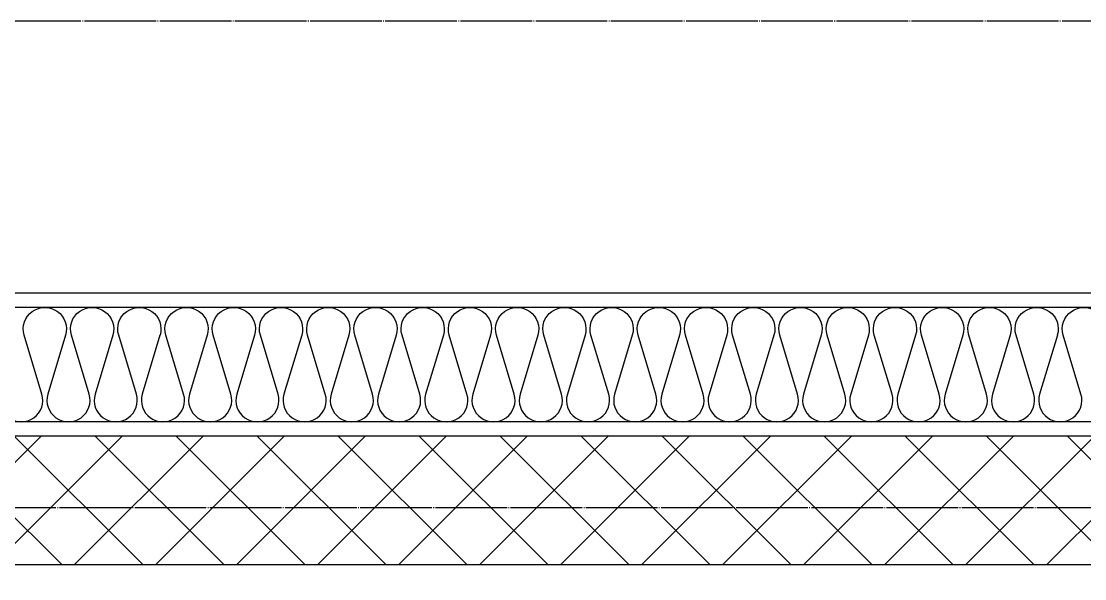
# Model space of a CAD drawing. Header units: millimetres. Extents: x 18456 to 179493, y -203649 to 469211.
# Drawn here: x 113623 to 114365, y 205986 to 206376 of the extents above; entities that cross this region are included whole.
import ezdxf

# ---------------------------------------------------------------- set-up
doc = ezdxf.new("R2010")
doc.units = ezdxf.units.MM
doc.linetypes.add('X-평면도(기본형)$0$CEN', pattern=[52.5, 50, -1, 0.5, -1])
doc.linetypes.add('X-평면도(기본형)$0$HID2', pattern=[7.5, 6, -1.5])
for name, color, linetype, true_color in [('X-평면도(기본형)$0$40HAT', 9, 'Continuous', 0x808080), ('X-평면도(기본형)$0$CEN', 1, 'X-평면도(기본형)$0$CEN', 0xff0000), ('X-평면도(기본형)$0$INS', 9, 'Continuous', 0x808080), ('X-평면도(기본형)$0$INSUL', 9, 'Continuous', 0x808080), ('X-평면도(기본형)$0$UIS', 7, 'X-평면도(기본형)$0$HID2', 0x000000), ('X-평면도(기본형)$0$W1', 2, 'Continuous', 0xffff00), ('X-평면도(기본형)$0$W2', 3, 'Continuous', 0x00ff00)]:
    doc.layers.add(name, color=color, linetype=linetype, true_color=true_color)

# ---------------------------------------------------------------- blocks, each defined once
blk = doc.blocks.new('U49 (X-평면도(기본형)$0$ins-l)')
at = {"layer": 'X-평면도(기본형)$0$INSUL', "color": 8, "true_color": 0x808080}
for p, q in [((2159.67, 75.76), (2144.22, 24.24)), ((2180.28, 24.24), (2164.83, 75.76)), ((2200.89, 75.76), (2185.44, 24.24)), ((2221.5, 24.24), (2206.05, 75.76)), ((2242.11, 75.76), (2226.66, 24.24)), ((2262.72, 24.24), (2247.27, 75.76)), ((2283.33, 75.76), (2267.88, 24.24)), ((2303.94, 24.24), (2288.49, 75.76)), ((2324.55, 75.76), (2309.09, 24.24)), ((2345.16, 24.24), (2329.7, 75.76)), ((2365.77, 75.76), (2350.31, 24.24)), ((2386.38, 24.24), (2370.92, 75.76)), ((2406.99, 75.76), (2391.53, 24.24)), ((2427.6, 24.24), (2412.14, 75.76)), ((2448.21, 75.76), (2432.75, 24.24)), ((2468.82, 24.24), (2453.36, 75.76)), ((2489.43, 75.76), (2473.97, 24.24)), ((2510.04, 24.24), (2494.58, 75.76)), ((2530.65, 75.76), (2515.19, 24.24)), ((2551.26, 24.24), (2535.8, 75.76)), ((2571.87, 75.76), (2556.41, 24.24)), ((2592.48, 24.24), (2577.02, 75.76)), ((2613.09, 75.76), (2597.63, 24.24)), ((2633.7, 24.24), (2618.24, 75.76)), ((2654.31, 75.76), (2638.85, 24.24)), ((2674.92, 24.24), (2659.46, 75.76)), ((2695.53, 75.76), (2680.07, 24.24)), ((2716.14, 24.24), (2700.68, 75.76)), ((2736.75, 75.76), (2721.29, 24.24)), ((2757.36, 24.24), (2741.9, 75.76)), ((2777.97, 75.76), (2762.51, 24.24)), ((2798.58, 24.24), (2783.12, 75.76)), ((2819.19, 75.76), (2803.73, 24.24)), ((2839.8, 24.24), (2824.34, 75.76)), ((2860.41, 75.76), (2844.95, 24.24)), ((2881.02, 24.24), (2865.56, 75.76)), ((2901.63, 75.76), (2886.17, 24.24)), ((2922.24, 24.24), (2906.78, 75.76)), ((2942.85, 75.76), (2927.39, 24.24)), ((2963.46, 24.24), (2948, 75.76)), ((2984.07, 75.76), (2968.61, 24.24)), ((3004.68, 24.24), (2989.22, 75.76)), ((3025.29, 75.76), (3009.83, 24.24)), ((3045.9, 24.24), (3030.44, 75.76)), ((3066.51, 75.76), (3051.05, 24.24))]:
    blk.add_line(p, q, dxfattribs=at)
at = {"layer": 'X-평면도(기본형)$0$INSUL', "color": 8, "true_color": 0x808080, "extrusion": (0, 0, -1)}
for centre in [(-2141.64, 81.17), (-2182.86, 81.17), (-2224.08, 81.17), (-2265.3, 81.17), (-2306.52, 81.17), (-2347.74, 81.17), (-2388.96, 81.17), (-2430.18, 81.17), (-2471.4, 81.17), (-2512.62, 81.17), (-2553.84, 81.17), (-2595.06, 81.17), (-2636.28, 81.17), (-2677.5, 81.17), (-2718.72, 81.17), (-2759.94, 81.17), (-2801.15, 81.17), (-2842.37, 81.17), (-2883.59, 81.17), (-2924.81, 81.17), (-2966.03, 81.17), (-3007.25, 81.17), (-3048.47, 81.17)]:
    blk.add_arc(centre, 18.83, 343.30076, 196.69924, dxfattribs=at)
at = {"layer": 'X-평면도(기본형)$0$INSUL', "color": 8, "true_color": 0x808080}
for centre in [(2162.25, 18.83), (2203.47, 18.83), (2244.69, 18.83), (2285.91, 18.83), (2327.13, 18.83), (2368.35, 18.83), (2409.57, 18.83), (2450.79, 18.83), (2492.01, 18.83), (2533.23, 18.83), (2574.45, 18.83), (2615.67, 18.83), (2656.89, 18.83), (2698.11, 18.83), (2739.33, 18.83), (2780.54, 18.83), (2821.76, 18.83), (2862.98, 18.83), (2904.2, 18.83), (2945.42, 18.83), (2986.64, 18.83), (3027.86, 18.83), (3069.08, 18.83)]:
    blk.add_arc(centre, 18.83, 163.30076, 16.69924, dxfattribs=at)

msp = doc.modelspace()

# ---------------------------------------------------------------- hatches: boundary and pattern name
at = {"layer": 'X-평면도(기본형)$0$40HAT'}
h = msp.add_hatch(dxfattribs=at)
h.set_pattern_fill('H3', color=256, scale=40, angle=270, style=0, pattern_type=2)
h.set_pattern_definition([(225, (-183867.03, 5993.16), (28.2842712, -28.2842712), []), (315, (-183867.03, 5993.16), (28.2842712, 28.2842712), [])])
h.paths.add_polyline_path([(112874.19, 205995.57), (112874.19, 206085.57), (114494.19, 206085.57), (114494.19, 205585.57), (115394.19, 205585.57), (115394.19, 204215.57), (116114.19, 204215.57), (116114.19, 204105.57), (114514.19, 204105.57), (114514.19, 203605.57), (114304.19, 203605.57), (114304.19, 203815.57), (114404.19, 203815.57), (114404.19, 204215.57), (115304.19, 204215.57), (115304.19, 205495.57), (114404.19, 205495.57), (114404.19, 205995.57)], flags=0)

# ---------------------------------------------------------------- linework, layer by layer
at = {"layer": 'X-평면도(기본형)$0$CEN'}
for p, q in [((116814.19, 206375.57), (110784.19, 206375.57)), ((114434.19, 206035.57), (112524.19, 206035.57))]:
    msp.add_line(p, q, dxfattribs=at)
at = {"layer": 'X-평면도(기본형)$0$INS'}
for p, q in [((116204.19, 206175.57), (111794.19, 206175.57)), ((116124.19, 206095.57), (111909.19, 206095.57))]:
    msp.add_line(p, q, dxfattribs=at)
at = {"layer": 'X-평면도(기본형)$0$UIS'}
msp.add_lwpolyline([(116104.19, 202015.57), (115764.19, 202015.57), (115764.19, 205735.57), (114404.19, 205735.57), (114404.19, 205995.57), (112874.19, 205995.57), (112874.19, 206085.57), (112624.19, 206085.57), (112624.19, 205735.57), (112234.19, 205735.57), (112234.19, 204640.57), (109009.19, 204640.57), (109009.19, 201125.57)], dxfattribs=at)
at = {"layer": 'X-평면도(기본형)$0$W1'}
msp.add_line((116214.19, 206185.57), (111784.19, 206185.57), dxfattribs=at)
at = {"layer": 'X-평면도(기본형)$0$W2'}
for p, q in [((114494.19, 206085.57), (112874.19, 206085.57)), ((114404.19, 205995.57), (112874.19, 205995.57))]:
    msp.add_line(p, q, dxfattribs=at)

# ---------------------------------------------------------------- block references
at = {"layer": 'X-평면도(기본형)$0$INSUL', "xscale": -0.7999999999999996, "yscale": 0.7999999999999996, "zscale": 0.7999999999999996, "rotation": 180}
msp.add_blockref('U49 (X-평면도(기본형)$0$ins-l)', (111909.19, 206175.57), dxfattribs=at)

doc.saveas('drawing.dxf')
